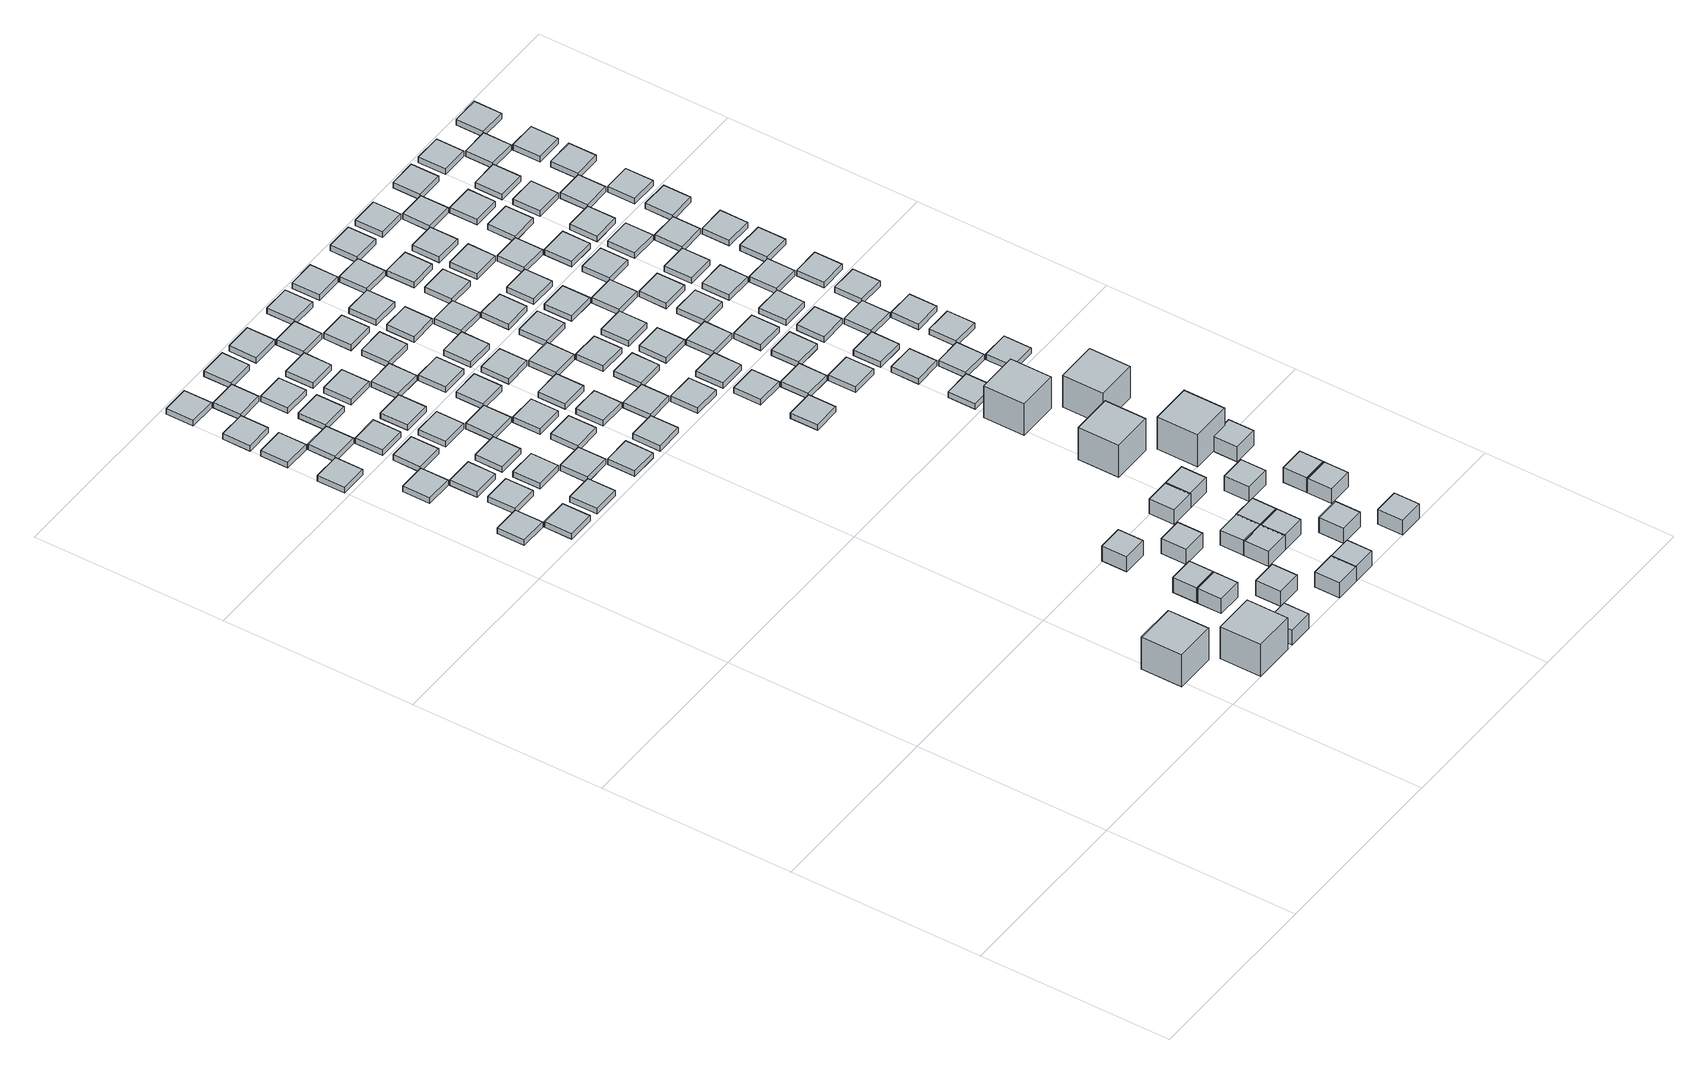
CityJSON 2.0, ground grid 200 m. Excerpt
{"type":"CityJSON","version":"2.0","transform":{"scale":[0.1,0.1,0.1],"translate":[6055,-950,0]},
"CityObjects":{
"object1":{"type":"GenericCityObject","geometry":[{"type":"Solid","lod":"1","boundaries":[[[[0,1,2,3]],[[4,5,1,0]],[[5,6,2,1]],[[6,7,3,2]],[[7,4,0,3]],[[7,6,5,4]]]]}]},
"object2":{"type":"GenericCityObject","geometry":[{"type":"Solid","lod":"1","boundaries":[[[[8,9,10,11]],[[12,13,9,8]],[[13,14,10,9]],[[14,15,11,10]],[[15,12,8,11]],[[15,14,13,12]]]]}]},
"object3":{"type":"GenericCityObject","geometry":[{"type":"Solid","lod":"1","boundaries":[[[[16,17,18,19]],[[20,21,17,16]],[[21,22,18,17]],[[22,23,19,18]],[[23,20,16,19]],[[23,22,21,20]]]]}]},
"object4":{"type":"GenericCityObject","geometry":[{"type":"Solid","lod":"1","boundaries":[[[[24,25,26,27]],[[28,29,25,24]],[[29,30,26,25]],[[30,31,27,26]],[[31,28,24,27]],[[31,30,29,28]]]]}]},
"object5":{"type":"GenericCityObject","geometry":[{"type":"Solid","lod":"1","boundaries":[[[[32,33,34,35]],[[36,37,33,32]],[[37,38,34,33]],[[38,39,35,34]],[[39,36,32,35]],[[39,38,37,36]]]]}]},
"object6":{"type":"GenericCityObject","geometry":[{"type":"Solid","lod":"1","boundaries":[[[[40,41,42,43]],[[44,45,41,40]],[[45,46,42,41]],[[46,47,43,42]],[[47,44,40,43]],[[47,46,45,44]]]]}]},
"object7":{"type":"GenericCityObject","geometry":[{"type":"Solid","lod":"1","boundaries":[[[[48,49,50,51]],[[52,53,49,48]],[[53,54,50,49]],[[54,55,51,50]],[[55,52,48,51]],[[55,54,53,52]]]]}]},
"object8":{"type":"GenericCityObject","geometry":[{"type":"Solid","lod":"1","boundaries":[[[[56,57,58,59]],[[60,61,57,56]],[[61,62,58,57]],[[62,63,59,58]],[[63,60,56,59]],[[63,62,61,60]]]]}]},
"object9":{"type":"GenericCityObject","geometry":[{"type":"Solid","lod":"1","boundaries":[[[[64,65,66,67]],[[68,69,65,64]],[[69,70,66,65]],[[70,71,67,66]],[[71,68,64,67]],[[71,70,69,68]]]]}]},
"object10":{"type":"GenericCityObject","geometry":[{"type":"Solid","lod":"1","boundaries":[[[[72,73,74,75]],[[76,77,73,72]],[[77,78,74,73]],[[78,79,75,74]],[[79,76,72,75]],[[79,78,77,76]]]]}]},
"object11":{"type":"GenericCityObject","geometry":[{"type":"Solid","lod":"1","boundaries":[[[[80,81,82,83]],[[84,85,81,80]],[[85,86,82,81]],[[86,87,83,82]],[[87,84,80,83]],[[87,86,85,84]]]]}]},
"object12":{"type":"GenericCityObject","geometry":[{"type":"Solid","lod":"1","boundaries":[[[[88,89,90,91]],[[92,93,89,88]],[[93,94,90,89]],[[94,95,91,90]],[[95,92,88,91]],[[95,94,93,92]]]]}]},
"object13":{"type":"GenericCityObject","geometry":[{"type":"Solid","lod":"1","boundaries":[[[[96,97,98,99]],[[100,101,97,96]],[[101,102,98,97]],[[102,103,99,98]],[[103,100,96,99]],[[103,102,101,100]]]]}]},
"object14":{"type":"GenericCityObject","geometry":[{"type":"Solid","lod":"1","boundaries":[[[[104,105,106,107]],[[108,109,105,104]],[[109,110,106,105]],[[110,111,107,106]],[[111,108,104,107]],[[111,110,109,108]]]]}]},
"object15":{"type":"GenericCityObject","geometry":[{"type":"Solid","lod":"1","boundaries":[[[[112,113,114,115]],[[116,117,113,112]],[[117,118,114,113]],[[118,119,115,114]],[[119,116,112,115]],[[119,118,117,116]]]]}]},
"object16":{"type":"GenericCityObject","geometry":[{"type":"Solid","lod":"1","boundaries":[[[[120,121,122,123]],[[124,125,121,120]],[[125,126,122,121]],[[126,127,123,122]],[[127,124,120,123]],[[127,126,125,124]]]]}]},
"object17":{"type":"GenericCityObject","geometry":[{"type":"Solid","lod":"1","boundaries":[[[[128,129,130,131]],[[132,133,129,128]],[[133,134,130,129]],[[134,135,131,130]],[[135,132,128,131]],[[135,134,133,132]]]]}]},
"object18":{"type":"GenericCityObject","geometry":[{"type":"Solid","lod":"1","boundaries":[[[[136,137,138,139]],[[140,141,137,136]],[[141,142,138,137]],[[142,143,139,138]],[[143,140,136,139]],[[143,142,141,140]]]]}]},
"object19":{"type":"GenericCityObject","geometry":[{"type":"Solid","lod":"1","boundaries":[[[[144,145,146,147]],[[148,149,145,144]],[[149,150,146,145]],[[150,151,147,146]],[[151,148,144,147]],[[151,150,149,148]]]]}]},
"object20":{"type":"GenericCityObject","geometry":[{"type":"Solid","lod":"1","boundaries":[[[[152,153,154,155]],[[156,157,153,152]],[[157,158,154,153]],[[158,159,155,154]],[[159,156,152,155]],[[159,158,157,156]]]]}]},
"object21":{"type":"GenericCityObject","geometry":[{"type":"Solid","lod":"1","boundaries":[[[[160,161,162,163]],[[164,165,161,160]],[[165,166,162,161]],[[166,167,163,162]],[[167,164,160,163]],[[167,166,165,164]]]]}]},
"object22":{"type":"GenericCityObject","geometry":[{"type":"Solid","lod":"1","boundaries":[[[[168,169,170,171]],[[172,173,169,168]],[[173,174,170,169]],[[174,175,171,170]],[[175,172,168,171]],[[175,174,173,172]]]]}]},
"object23":{"type":"GenericCityObject","geometry":[{"type":"Solid","lod":"1","boundaries":[[[[176,177,178,179]],[[180,181,177,176]],[[181,182,178,177]],[[182,183,179,178]],[[183,180,176,179]],[[183,182,181,180]]]]}]},
"object24":{"type":"GenericCityObject","geometry":[{"type":"Solid","lod":"1","boundaries":[[[[184,185,186,187]],[[188,189,185,184]],[[189,190,186,185]],[[190,191,187,186]],[[191,188,184,187]],[[191,190,189,188]]]]}]},
"object25":{"type":"GenericCityObject","geometry":[{"type":"Solid","lod":"1","boundaries":[[[[192,193,194,195]],[[196,197,193,192]],[[197,198,194,193]],[[198,199,195,194]],[[199,196,192,195]],[[199,198,197,196]]]]}]},
"object26":{"type":"GenericCityObject","geometry":[{"type":"Solid","lod":"1","boundaries":[[[[200,201,202,203]],[[204,205,201,200]],[[205,206,202,201]],[[206,207,203,202]],[[207,204,200,203]],[[207,206,205,204]]]]}]},
"object27":{"type":"GenericCityObject","geometry":[{"type":"Solid","lod":"1","boundaries":[[[[208,209,210,211]],[[212,213,209,208]],[[213,214,210,209]],[[214,215,211,210]],[[215,212,208,211]],[[215,214,213,212]]]]}]},
"object28":{"type":"GenericCityObject","geometry":[{"type":"Solid","lod":"1","boundaries":[[[[216,217,218,219]],[[220,221,217,216]],[[221,222,218,217]],[[222,223,219,218]],[[223,220,216,219]],[[223,222,221,220]]]]}]},
"object29":{"type":"GenericCityObject","geometry":[{"type":"Solid","lod":"1","boundaries":[[[[224,225,226,227]],[[228,229,225,224]],[[229,230,226,225]],[[230,231,227,226]],[[231,228,224,227]],[[231,230,229,228]]]]}]},
"object30":{"type":"GenericCityObject","geometry":[{"type":"Solid","lod":"1","boundaries":[[[[232,233,234,235]],[[236,237,233,232]],[[237,238,234,233]],[[238,239,235,234]],[[239,236,232,235]],[[239,238,237,236]]]]}]},
"object31":{"type":"GenericCityObject","geometry":[{"type":"Solid","lod":"1","boundaries":[[[[240,241,242,243]],[[244,245,241,240]],[[245,246,242,241]],[[246,247,243,242]],[[247,244,240,243]],[[247,246,245,244]]]]}]},
"object32":{"type":"GenericCityObject","geometry":[{"type":"Solid","lod":"1","boundaries":[[[[248,249,250,251]],[[252,253,249,248]],[[253,254,250,249]],[[254,255,251,250]],[[255,252,248,251]],[[255,254,253,252]]]]}]},
"object33":{"type":"GenericCityObject","geometry":[{"type":"Solid","lod":"1","boundaries":[[[[256,257,258,259]],[[260,261,257,256]],[[261,262,258,257]],[[262,263,259,258]],[[263,260,256,259]],[[263,262,261,260]]]]}]},
"object34":{"type":"GenericCityObject","geometry":[{"type":"Solid","lod":"1","boundaries":[[[[264,265,266,267]],[[268,269,265,264]],[[269,270,266,265]],[[270,271,267,266]],[[271,268,264,267]],[[271,270,269,268]]]]}]},
"object35":{"type":"GenericCityObject","geometry":[{"type":"Solid","lod":"1","boundaries":[[[[272,273,274,275]],[[276,277,273,272]],[[277,278,274,273]],[[278,279,275,274]],[[279,276,272,275]],[[279,278,277,276]]]]}]},
"object36":{"type":"GenericCityObject","geometry":[{"type":"Solid","lod":"1","boundaries":[[[[280,281,282,283]],[[284,285,281,280]],[[285,286,282,281]],[[286,287,283,282]],[[287,284,280,283]],[[287,286,285,284]]]]}]},
"object37":{"type":"GenericCityObject","geometry":[{"type":"Solid","lod":"1","boundaries":[[[[288,289,290,291]],[[292,293,289,288]],[[293,294,290,289]],[[294,295,291,290]],[[295,292,288,291]],[[295,294,293,292]]]]}]},
"object38":{"type":"GenericCityObject","geometry":[{"type":"Solid","lod":"1","boundaries":[[[[296,297,298,299]],[[300,301,297,296]],[[301,302,298,297]],[[302,303,299,298]],[[303,300,296,299]],[[303,302,301,300]]]]}]},
"object39":{"type":"GenericCityObject","geometry":[{"type":"Solid","lod":"1","boundaries":[[[[304,305,306,307]],[[308,309,305,304]],[[309,310,306,305]],[[310,311,307,306]],[[311,308,304,307]],[[311,310,309,308]]]]}]},
"object40":{"type":"GenericCityObject","geometry":[{"type":"Solid","lod":"1","boundaries":[[[[312,313,314,315]],[[316,317,313,312]],[[317,318,314,313]],[[318,319,315,314]],[[319,316,312,315]],[[319,318,317,316]]]]}]},
"object41":{"type":"GenericCityObject","geometry":[{"type":"Solid","lod":"1","boundaries":[[[[320,321,322,323]],[[324,325,321,320]],[[325,326,322,321]],[[326,327,323,322]],[[327,324,320,323]],[[327,326,325,324]]]]}]},
"object42":{"type":"GenericCityObject","geometry":[{"type":"Solid","lod":"1","boundaries":[[[[328,329,330,331]],[[332,333,329,328]],[[333,334,330,329]],[[334,335,331,330]],[[335,332,328,331]],[[335,334,333,332]]]]}]},
"object43":{"type":"GenericCityObject","geometry":[{"type":"Solid","lod":"1","boundaries":[[[[336,337,338,339]],[[340,341,337,336]],[[341,342,338,337]],[[342,343,339,338]],[[343,340,336,339]],[[343,342,341,340]]]]}]},
"object44":{"type":"GenericCityObject","geometry":[{"type":"Solid","lod":"1","boundaries":[[[[344,345,346,347]],[[348,349,345,344]],[[349,350,346,345]],[[350,351,347,346]],[[351,348,344,347]],[[351,350,349,348]]]]}]},
"object45":{"type":"GenericCityObject","geometry":[{"type":"Solid","lod":"1","boundaries":[[[[352,353,354,355]],[[356,357,353,352]],[[357,358,354,353]],[[358,359,355,354]],[[359,356,352,355]],[[359,358,357,356]]]]}]},
"object46":{"type":"GenericCityObject","geometry":[{"type":"Solid","lod":"1","boundaries":[[[[360,361,362,363]],[[364,365,361,360]],[[365,366,362,361]],[[366,367,363,362]],[[367,364,360,363]],[[367,366,365,364]]]]}]},
"object47":{"type":"GenericCityObject","geometry":[{"type":"Solid","lod":"1","boundaries":[[[[368,369,370,371]],[[372,373,369,368]],[[373,374,370,369]],[[374,375,371,370]],[[375,372,368,371]],[[375,374,373,372]]]]}]},
"object48":{"type":"GenericCityObject","geometry":[{"type":"Solid","lod":"1","boundaries":[[[[376,377,378,379]],[[380,381,377,376]],[[381,382,378,377]],[[382,383,379,378]],[[383,380,376,379]],[[383,382,381,380]]]]}]},
"object49":{"type":"GenericCityObject","geometry":[{"type":"Solid","lod":"1","boundaries":[[[[384,385,386,387]],[[388,389,385,384]],[[389,390,386,385]],[[390,391,387,386]],[[391,388,384,387]],[[391,390,389,388]]]]}]},
"object50":{"type":"GenericCityObject","geometry":[{"type":"Solid","lod":"1","boundaries":[[[[392,393,394,395]],[[396,397,393,392]],[[397,398,394,393]],[[398,399,395,394]],[[399,396,392,395]],[[399,398,397,396]]]]}]},
"object51":{"type":"GenericCityObject","geometry":[{"type":"Solid","lod":"1","boundaries":[[[[400,401,402,403]],[[404,405,401,400]],[[405,406,402,401]],[[406,407,403,402]],[[407,404,400,403]],[[407,406,405,404]]]]}]},
"object52":{"type":"GenericCityObject","geometry":[{"type":"Solid","lod":"1","boundaries":[[[[408,409,410,411]],[[412,413,409,408]],[[413,414,410,409]],[[414,415,411,410]],[[415,412,408,411]],[[415,414,413,412]]]]}]},
"object53":{"type":"GenericCityObject","geometry":[{"type":"Solid","lod":"1","boundaries":[[[[416,417,418,419]],[[420,421,417,416]],[[421,422,418,417]],[[422,423,419,418]],[[423,420,416,419]],[[423,422,421,420]]]]}]},
"object54":{"type":"GenericCityObject","geometry":[{"type":"Solid","lod":"1","boundaries":[[[[424,425,426,427]],[[428,429,425,424]],[[429,430,426,425]],[[430,431,427,426]],[[431,428,424,427]],[[431,430,429,428]]]]}]},
"object55":{"type":"GenericCityObject","geometry":[{"type":"Solid","lod":"1","boundaries":[[[[432,433,434,435]],[[436,437,433,432]],[[437,438,434,433]],[[438,439,435,434]],[[439,436,432,435]],[[439,438,437,436]]]]}]},
"object56":{"type":"GenericCityObject","geometry":[{"type":"Solid","lod":"1","boundaries":[[[[440,441,442,443]],[[444,445,441,440]],[[445,446,442,441]],[[446,447,443,442]],[[447,444,440,443]],[[447,446,445,444]]]]}]},
"object57":{"type":"GenericCityObject","geometry":[{"type":"Solid","lod":"1","boundaries":[[[[448,449,450,451]],[[452,453,449,448]],[[453,454,450,449]],[[454,455,451,450]],[[455,452,448,451]],[[455,454,453,452]]]]}]},
"object58":{"type":"GenericCityObject","geometry":[{"type":"Solid","lod":"1","boundaries":[[[[456,457,458,459]],[[460,461,457,456]],[[461,462,458,457]],[[462,463,459,458]],[[463,460,456,459]],[[463,462,461,460]]]]}]},
"object59":{"type":"GenericCityObject","geometry":[{"type":"Solid","lod":"1","boundaries":[[[[464,465,466,467]],[[468,469,465,464]],[[469,470,466,465]],[[470,471,467,466]],[[471,468,464,467]],[[471,470,469,468]]]]}]},
"object60":{"type":"GenericCityObject","geometry":[{"type":"Solid","lod":"1","boundaries":[[[[472,473,474,475]],[[476,477,473,472]],[[477,478,474,473]],[[478,479,475,474]],[[479,476,472,475]],[[479,478,477,476]]]]}]},
"object61":{"type":"GenericCityObject","geometry":[{"type":"Solid","lod":"1","boundaries":[[[[480,481,482,483]],[[484,485,481,480]],[[485,486,482,481]],[[486,487,483,482]],[[487,484,480,483]],[[487,486,485,484]]]]}]},
"object62":{"type":"GenericCityObject","geometry":[{"type":"Solid","lod":"1","boundaries":[[[[488,489,490,491]],[[492,493,489,488]],[[493,494,490,489]],[[494,495,491,490]],[[495,492,488,491]],[[495,494,493,492]]]]}]},
"object63":{"type":"GenericCityObject","geometry":[{"type":"Solid","lod":"1","boundaries":[[[[496,497,498,499]],[[500,501,497,496]],[[501,502,498,497]],[[502,503,499,498]],[[503,500,496,499]],[[503,502,501,500]]]]}]},
"object64":{"type":"GenericCityObject","geometry":[{"type":"Solid","lod":"1","boundaries":[[[[504,505,506,507]],[[508,509,505,504]],[[509,510,506,505]],[[510,511,507,506]],[[511,508,504,507]],[[511,510,509,508]]]]}]},
"object65":{"type":"GenericCityObject","geometry":[{"type":"Solid","lod":"1","boundaries":[[[[512,513,514,515]],[[516,517,513,512]],[[517,518,514,513]],[[518,519,515,514]],[[519,516,512,515]],[[519,518,517,516]]]]}]},
"object66":{"type":"GenericCityObject","geometry":[{"type":"Solid","lod":"1","boundaries":[[[[520,521,522,523]],[[524,525,521,520]],[[525,526,522,521]],[[526,527,523,522]],[[527,524,520,523]],[[527,526,525,524]]]]}]},
"object67":{"type":"GenericCityObject","geometry":[{"type":"Solid","lod":"1","boundaries":[[[[528,529,530,531]],[[532,533,529,528]],[[533,534,530,529]],[[534,535,531,530]],[[535,532,528,531]],[[535,534,533,532]]]]}]},
"object68":{"type":"GenericCityObject","geometry":[{"type":"Solid","lod":"1","boundaries":[[[[536,537,538,539]],[[540,541,537,536]],[[541,542,538,537]],[[542,543,539,538]],[[543,540,536,539]],[[543,542,541,540]]]]}]},
"object69":{"type":"GenericCityObject","geometry":[{"type":"Solid","lod":"1","boundaries":[[[[544,545,546,547]],[[548,549,545,544]],[[549,550,546,545]],[[550,551,547,546]],[[551,548,544,547]],[[551,550,549,548]]]]}]},
"object70":{"type":"GenericCityObject","geometry":[{"type":"Solid","lod":"1","boundaries":[[[[552,553,554,555]],[[556,557,553,552]],[[557,558,554,553]],[[558,559,555,554]],[[559,556,552,555]],[[559,558,557,556]]]]}]},
"object71":{"type":"GenericCityObject","geometry":[{"type":"Solid","lod":"1","boundaries":[[[[560,561,562,563]],[[564,565,561,560]],[[565,566,562,561]],[[566,567,563,562]],[[567,564,560,563]],[[567,566,565,564]]]]}]},
"object72":{"type":"GenericCityObject","geometry":[{"type":"Solid","lod":"1","boundaries":[[[[568,569,570,571]],[[572,573,569,568]],[[573,574,570,569]],[[574,575,571,570]],[[575,572,568,571]],[[575,574,573,572]]]]}]},
"object73":{"type":"GenericCityObject","geometry":[{"type":"Solid","lod":"1","boundaries":[[[[576,577,578,579]],[[580,581,577,576]],[[581,582,578,577]],[[582,583,579,578]],[[583,580,576,579]],[[583,582,581,580]]]]}]},
"object74":{"type":"GenericCityObject","geometry":[{"type":"Solid","lod":"1","boundaries":[[[[584,585,586,587]],[[588,589,585,584]],[[589,590,586,585]],[[590,591,587,586]],[[591,588,584,587]],[[591,590,589,588]]]]}]},
"object75":{"type":"GenericCityObject","geometry":[{"type":"Solid","lod":"1","boundaries":[[[[592,593,594,595]],[[596,597,593,592]],[[597,598,594,593]],[[598,599,595,594]],[[599,596,592,595]],[[599,598,597,596]]]]}]},
"object76":{"type":"GenericCityObject","geometry":[{"type":"Solid","lod":"1","boundaries":[[[[600,601,602,603]],[[604,605,601,600]],[[605,606,602,601]],[[606,607,603,602]],[[607,604,600,603]],[[607,606,605,604]]]]}]},
"object77":{"type":"GenericCityObject","geometry":[{"type":"Solid","lod":"1","boundaries":[[[[608,609,610,611]],[[612,613,609,608]],[[613,614,610,609]],[[614,615,611,610]],[[615,612,608,611]],[[615,614,613,612]]]]}]},
"object78":{"type":"GenericCityObject","geometry":[{"type":"Solid","lod":"1","boundaries":[[[[616,617,618,619]],[[620,621,617,616]],[[621,622,618,617]],[[622,623,619,618]],[[623,620,616,619]],[[623,622,621,620]]]]}]},
"object79":{"type":"GenericCityObject","geometry":[{"type":"Solid","lod":"1","boundaries":[[[[624,625,626,627]],[[628,629,625,624]],[[629,630,626,625]],[[630,631,627,626]],[[631,628,624,627]],[[631,630,629,628]]]]}]},
"object80":{"type":"GenericCityObject","geometry":[{"type":"Solid","lod":"1","boundaries":[[[[632,633,634,635]],[[636,637,633,632]],[[637,638,634,633]],[[638,639,635,634]],[[639,636,632,635]],[[639,638,637,636]]]]}]},
"object81":{"type":"GenericCityObject","geometry":[{"type":"Solid","lod":"1","boundaries":[[[[640,641,642,643]],[[644,645,641,640]],[[645,646,642,641]],[[646,647,643,642]],[[647,644,640,643]],[[647,646,645,644]]]]}]},
"object82":{"type":"GenericCityObject","geometry":[{"type":"Solid","lod":"1","boundaries":[[[[648,649,650,651]],[[652,653,649,648]],[[653,654,650,649]],[[654,655,651,650]],[[655,652,648,651]],[[655,654,653,652]]]]}]},
"object83":{"type":"GenericCityObject","geometry":[{"type":"Solid","lod":"1","boundaries":[[[[656,657,658,659]],[[660,661,657,656]],[[661,662,658,657]],[[662,663,659,658]],[[663,660,656,659]],[[663,662,661,660]]]]}]},
"object84":{"type":"GenericCityObject","geometry":[{"type":"Solid","lod":"1","boundaries":[[[[664,665,666,667]],[[668,669,665,664]],[[669,670,666,665]],[[670,671,667,666]],[[671,668,664,667]],[[671,670,669,668]]]]}]},
"object85":{"type":"GenericCityObject","geometry":[{"type":"Solid","lod":"1","boundaries":[[[[672,673,674,675]],[[676,677,673,672]],[[677,678,674,673]],[[678,679,675,674]],[[679,676,672,675]],[[679,678,677,676]]]]}]},
"object86":{"type":"GenericCityObject","geometry":[{"type":"Solid","lod":"1","boundaries":[[[[680,681,682,683]],[[684,685,681,680]],[[685,686,682,681]],[[686,687,683,682]],[[687,684,680,683]],[[687,686,685,684]]]]}]},
"object87":{"type":"GenericCityObject","geometry":[{"type":"Solid","lod":"1","boundaries":[[[[688,689,690,691]],[[692,693,689,688]],[[693,694,690,689]],[[694,695,691,690]],[[695,692,688,691]],[[695,694,693,692]]]]}]},
"object88":{"type":"GenericCityObject","geometry":[{"type":"Solid","lod":"1","boundaries":[[[[696,697,698,699]],[[700,701,697,696]],[[701,702,698,697]],[[702,703,699,698]],[[703,700,696,699]],[[703,702,701,700]]]]}]},
"object89":{"type":"GenericCityObject","geometry":[{"type":"Solid","lod":"1","boundaries":[[[[704,705,706,707]],[[708,709,705,704]],[[709,710,706,705]],[[710,711,707,706]],[[711,708,704,707]],[[711,710,709,708]]]]}]},
"object90":{"type":"GenericCityObject","geometry":[{"type":"Solid","lod":"1","boundaries":[[[[712,713,714,715]],[[716,717,713,712]],[[717,718,714,713]],[[718,719,715,714]],[[719,716,712,715]],[[719,718,717,716]]]]}]},
"object91":{"type":"GenericCityObject","geometry":[{"type":"Solid","lod":"1","boundaries":[[[[720,721,722,723]],[[724,725,721,720]],[[725,726,722,721]],[[726,727,723,722]],[[727,724,720,723]],[[727,726,725,724]]]]}]},
"object92":{"type":"GenericCityObject","geometry":[{"type":"Solid","lod":"1","boundaries":[[[[728,729,730,731]],[[732,733,729,728]],[[733,734,730,729]],[[734,735,731,730]],[[735,732,728,731]],[[735,734,733,732]]]]}]},
"object93":{"type":"GenericCityObject","geometry":[{"type":"Solid","lod":"1","boundaries":[[[[736,737,738,739]],[[740,741,737,736]],[[741,742,738,737]],[[742,743,739,738]],[[743,740,736,739]],[[743,742,741,740]]]]}]},
"object94":{"type":"GenericCityObject","geometry":[{"type":"Solid","lod":"1","boundaries":[[[[744,745,746,747]],[[748,749,745,744]],[[749,750,746,745]],[[750,751,747,746]],[[751,748,744,747]],[[751,750,749,748]]]]}]},
"object95":{"type":"GenericCityObject","geometry":[{"type":"Solid","lod":"1","boundaries":[[[[752,753,754,755]],[[756,757,753,752]],[[757,758,754,753]],[[758,759,755,754]],[[759,756,752,755]],[[759,758,757,756]]]]}]},
"object96":{"type":"GenericCityObject","geometry":[{"type":"Solid","lod":"1","boundaries":[[[[760,761,762,763]],[[764,765,761,760]],[[765,766,762,761]],[[766,767,763,762]],[[767,764,760,763]],[[767,766,765,764]]]]}]},
"object97":{"type":"GenericCityObject","geometry":[{"type":"Solid","lod":"1","boundaries":[[[[768,769,770,771]],[[772,773,769,768]],[[773,774,770,769]],[[774,775,771,770]],[[775,772,768,771]],[[775,774,773,772]]]]}]},
"object98":{"type":"GenericCityObject","geometry":[{"type":"Solid","lod":"1","boundaries":[[[[776,777,778,779]],[[780,781,777,776]],[[781,782,778,777]],[[782,783,779,778]],[[783,780,776,779]],[[783,782,781,780]]]]}]},
"object99":{"type":"GenericCityObject","geometry":[{"type":"Solid","lod":"1","boundaries":[[[[784,785,786,787]],[[788,789,785,784]],[[789,790,786,785]],[[790,791,787,786]],[[791,788,784,787]],[[791,790,789,788]]]]}]},
"object100":{"type":"GenericCityObject","geometry":[{"type":"Solid","lod":"1","boundaries":[[[[792,793,794,795]],[[796,797,793,792]],[[797,798,794,793]],[[798,799,795,794]],[[799,796,792,795]],[[799,798,797,796]]]]}]},
"object101":{"type":"GenericCityObject","geometry":[{"type":"Solid","lod":"1","boundaries":[[[[800,801,802,803]],[[804,805,801,800]],[[805,806,802,801]],[[806,807,803,802]],[[807,804,800,803]],[[807,806,805,804]]]]}]},
"object102":{"type":"GenericCityObject","geometry":[{"type":"Solid","lod":"1","boundaries":[[[[808,809,810,811]],[[812,813,809,808]],[[813,814,810,809]],[[814,815,811,810]],[[815,812,808,811]],[[815,814,813,812]]]]}]},
"object103":{"type":"GenericCityObject","geometry":[{"type":"Solid","lod":"1","boundaries":[[[[816,817,818,819]],[[820,821,817,816]],[[821,822,818,817]],[[822,823,819,818]],[[823,820,816,819]],[[823,822,821,820]]]]}]},
"object104":{"type":"GenericCityObject","geometry":[{"type":"Solid","lod":"1","boundaries":[[[[824,825,826,827]],[[828,829,825,824]],[[829,830,826,825]],[[830,831,827,826]],[[831,828,824,827]],[[831,830,829,828]]]]}]},
"object105":{"type":"GenericCityObject","geometry":[{"type":"Solid","lod":"1","boundaries":[[[[832,833,834,835]],[[836,837,833,832]],[[837,838,834,833]],[[838,839,835,834]],[[839,836,832,835]],[[839,838,837,836]]]]}]},
"object106":{"type":"GenericCityObject","geometry":[{"type":"Solid","lod":"1","boundaries":[[[[840,841,842,843]],[[844,845,841,840]],[[845,846,842,841]],[[846,847,843,842]],[[847,844,840,843]],[[847,846,845,844]]]]}]},
"object107":{"type":"GenericCityObject","geometry":[{"type":"Solid","lod":"1","boundaries":[[[[848,849,850,851]],[[852,853,849,848]],[[853,854,850,849]],[[854,855,851,850]],[[855,852,848,851]],[[855,854,853,852]]]]}]},
"object108":{"type":"GenericCityObject","geometry":[{"type":"Solid","lod":"1","boundaries":[[[[856,857,858,859]],[[860,861,857,856]],[[861,862,858,857]],[[862,863,859,858]],[[863,860,856,859]],[[863,862,861,860]]]]}]},
"object109":{"type":"GenericCityObject","geometry":[{"type":"Solid","lod":"1","boundaries":[[[[864,865,866,867]],[[868,869,865,864]],[[869,870,866,865]],[[870,871,867,866]],[[871,868,864,867]],[[871,870,869,868]]]]}]},
"object110":{"type":"GenericCityObject","geometry":[{"type":"Solid","lod":"1","boundaries":[[[[872,873,874,875]],[[876,877,873,872]],[[877,878,874,873]],[[878,879,875,874]],[[879,876,872,875]],[[879,878,877,876]]]]}]},
"object111":{"type":"GenericCityObject","geometry":[{"type":"Solid","lod":"1","boundaries":[[[[880,881,882,883]],[[884,885,881,880]],[[885,886,882,881]],[[886,887,883,882]],[[887,884,880,883]],[[887,886,885,884]]]]}]},
"object112":{"type":"GenericCityObject","geometry":[{"type":"Solid","lod":"1","boundaries":[[[[888,889,890,891]],[[892,893,889,888]],[[893,894,890,889]],[[894,895,891,890]],[[895,892,888,891]],[[895,894,893,892]]]]}]},
"object113":{"type":"GenericCityObject","geometry":[{"type":"Solid","lod":"1","boundaries":[[[[896,897,898,899]],[[900,901,897,896]],[[901,902,898,897]],[[902,903,899,898]],[[903,900,896,899]],[[903,902,901,900]]]]}]},
"object114":{"type":"GenericCityObject","geometry":[{"type":"Solid","lod":"1","boundaries":[[[[904,905,906,907]],[[908,909,905,904]],[[909,910,906,905]],[[910,911,907,906]],[[911,908,904,907]],[[911,910,909,908]]]]}]},
"object115":{"type":"GenericCityObject","geometry":[{"type":"Solid","lod":"1","boundaries":[[[[912,913,914,915]],[[916,917,913,912]],[[917,918,914,913]],[[918,919,915,914]],[[919,916,912,915]],[[919,918,917,916]]]]}]},
"object116":{"type":"GenericCityObject","geometry":[{"type":"Solid","lod":"1","boundaries":[[[[920,921,922,923]],[[924,925,921,920]],[[925,926,922,921]],[[926,927,923,922]],[[927,924,920,923]],[[927,926,925,924]]]]}]},
"object117":{"type":"GenericCityObject","geometry":[{"type":"Solid","lod":"1","boundaries":[[[[928,929,930,931]],[[932,933,929,928]],[[933,934,930,929]],[[934,935,931,930]],[[935,932,928,931]],[[935,934,933,932]]]]}]},
"object118":{"type":"GenericCityObject","geometry":[{"type":"Solid","lod":"1","boundaries":[[[[936,937,938,939]],[[940,941,937,936]],[[941,942,938,937]],[[942,943,939,938]],[[943,940,936,939]],[[943,942,941,940]]]]}]},
"object119":{"type":"GenericCityObject","geometry":[{"type":"Solid","lod":"1","boundaries":[[[[944,945,946,947]],[[948,949,945,944]],[[949,950,946,945]],[[950,951,947,946]],[[951,948,944,947]],[[951,950,949,948]]]]}]},
"object120":{"type":"GenericCityObject","geometry":[{"type":"Solid","lod":"1","boundaries":[[[[952,953,954,955]],[[956,957,953,952]],[[957,958,954,953]],[[958,959,955,954]],[[959,956,952,955]],[[959,958,957,956]]]]}]},
"object121":{"type":"GenericCityObject","geometry":[{"type":"Solid","lod":"1","boundaries":[[[[960,961,962,963]],[[964,965,961,960]],[[965,966,962,961]],[[966,967,963,962]],[[967,964,960,963]],[[967,966,965,964]]]]}]},
"object122":{"type":"GenericCityObject","geometry":[{"type":"Solid","lod":"1","boundaries":[[[[968,969,970,971]],[[972,973,969,968]],[[973,974,970,969]],[[974,975,971,970]],[[975,972,968,971]],[[975,974,973,972]]]]}]},
"object123":{"type":"GenericCityObject","geometry":[{"type":"Solid","lod":"1","boundaries":[[[[976,977,978,979]],[[980,981,977,976]],[[981,982,978,977]],[[982,983,979,978]],[[983,980,976,979]],[[983,982,981,980]]]]}]},
"object124":{"type":"GenericCityObject","geometry":[{"type":"Solid","lod":"1","boundaries":[[[[984,985,986,987]],[[988,989,985,984]],[[989,990,986,985]],[[990,991,987,986]],[[991,988,984,987]],[[991,990,989,988]]]]}]},
"object125":{"type":"GenericCityObject","geometry":[{"type":"Solid","lod":"1","boundaries":[[[[992,993,994,995]],[[996,997,993,992]],[[997,998,994,993]],[[998,999,995,994]],[[999,996,992,995]],[[999,998,997,996]]]]}]},
"object126":{"type":"GenericCityObject","geometry":[{"type":"Solid","lod":"1","boundaries":[[[[1000,1001,1002,1003]],[[1004,1005,1001,1000]],[[1005,1006,1002,1001]],[[1006,1007,1003,1002]],[[1007,1004,1000,1003]],[[1007,1006,1005,1004]]]]}]},
"object127":{"type":"GenericCityObject","geometry":[{"type":"Solid","lod":"1","boundaries":[[[[1008,1009,1010,1011]],[[1012,1013,1009,1008]],[[1013,1014,1010,1009]],[[1014,1015,1011,1010]],[[1015,1012,1008,1011]],[[1015,1014,1013,1012]]]]}]},
"object128":{"type":"GenericCityObject","geometry":[{"type":"Solid","lod":"1","boundaries":[[[[1016,1017,1018,1019]],[[1020,1021,1017,1016]],[[1021,1022,1018,1017]],[[1022,1023,1019,1018]],[[1023,1020,1016,1019]],[[1023,1022,1021,1020]]]]}]},
"object129":{"type":"GenericCityObject","geometry":[{"type":"Solid","lod":"1","boundaries":[[[[1024,1025,1026,1027]],[[1028,1029,1025,1024]],[[1029,1030,1026,1025]],[[1030,1031,1027,1026]],[[1031,1028,1024,1027]],[[1031,1030,1029,1028]]]]}]},
"object130":{"type":"GenericCityObject","geometry":[{"type":"Solid","lod":"1","boundaries":[[[[1032,1033,1034,1035]],[[1036,1037,1033,1032]],[[1037,1038,1034,1033]],[[1038,1039,1035,1034]],[[1039,1036,1032,1035]],[[1039,1038,1037,1036]]]]}]},
"object131":{"type":"GenericCityObject","geometry":[{"type":"Solid","lod":"1","boundaries":[[[[1040,1041,1042,1043]],[[1044,1045,1041,1040]],[[1045,1046,1042,1041]],[[1046,1047,1043,1042]],[[1047,1044,1040,1043]],[[1047,1046,1045,1044]]]]}]},
"object132":{"type":"GenericCityObject","geometry":[{"type":"Solid","lod":"1","boundaries":[[[[1048,1049,1050,1051]],[[1052,1053,1049,1048]],[[1053,1054,1050,1049]],[[1054,1055,1051,1050]],[[1055,1052,1048,1051]],[[1055,1054,1053,1052]]]]}]},
"object133":{"type":"GenericCityObject","geometry":[{"type":"Solid","lod":"1","boundaries":[[[[1056,1057,1058,1059]],[[1060,1061,1057,1056]],[[1061,1062,1058,1057]],[[1062,1063,1059,1058]],[[1063,1060,1056,1059]],[[1063,1062,1061,1060]]]]}]},
"object134":{"type":"GenericCityObject","geometry":[{"type":"Solid","lod":"1","boundaries":[[[[1064,1065,1066,1067]],[[1068,1069,1065,1064]],[[1069,1070,1066,1065]],[[1070,1071,1067,1066]],[[1071,1068,1064,1067]],[[1071,1070,1069,1068]]]]}]},
"object135":{"type":"GenericCityObject","geometry":[{"type":"Solid","lod":"1","boundaries":[[[[1072,1073,1074,1075]],[[1076,1077,1073,1072]],[[1077,1078,1074,1073]],[[1078,1079,1075,1074]],[[1079,1076,1072,1075]],[[1079,1078,1077,1076]]]]}]},
"object136":{"type":"GenericCityObject","geometry":[{"type":"Solid","lod":"1","boundaries":[[[[1080,1081,1082,1083]],[[1084,1085,1081,1080]],[[1085,1086,1082,1081]],[[1086,1087,1083,1082]],[[1087,1084,1080,1083]],[[1087,1086,1085,1084]]]]}]},
"object137":{"type":"GenericCityObject","geometry":[{"type":"Solid","lod":"1","boundaries":[[[[1088,1089,1090,1091]],[[1092,1093,1089,1088]],[[1093,1094,1090,1089]],[[1094,1095,1091,1090]],[[1095,1092,1088,1091]],[[1095,1094,1093,1092]]]]}]}
},
"vertices":[
[1950,500,0],[2379,500,0],[2379,929,0],[1950,929,0],[1950,500,375],[2379,500,375],[2379,929,375],[1950,929,375],
[300,6350,0],[589,6350,0],[589,6639,0],[300,6639,0],[300,6350,65],[589,6350,65],[589,6639,65],[300,6639,65],
[0,8050,0],[289,8050,0],[289,8339,0],[0,8339,0],[0,8050,65],[289,8050,65],[289,8339,65],[0,8339,65],
[600,6050,0],[889,6050,0],[889,6339,0],[600,6339,0],[600,6050,65],[889,6050,65],[889,6339,65],[600,6339,65],
[300,7350,0],[589,7350,0],[589,7639,0],[300,7639,0],[300,7350,65],[589,7350,65],[589,7639,65],[300,7639,65],
[2450,0,0],[2879,0,0],[2879,429,0],[2450,429,0],[2450,0,375],[2879,0,375],[2879,429,375],[2450,429,375],
[0,8650,0],[289,8650,0],[289,8939,0],[0,8939,0],[0,8650,65],[289,8650,65],[289,8939,65],[0,8939,65],
[600,6650,0],[889,6650,0],[889,6939,0],[600,6939,0],[600,6650,65],[889,6650,65],[889,6939,65],[600,6939,65],
[0,9050,0],[289,9050,0],[289,9339,0],[0,9339,0],[0,9050,65],[289,9050,65],[289,9339,65],[0,9339,65],
[600,7050,0],[889,7050,0],[889,7339,0],[600,7339,0],[600,7050,65],[889,7050,65],[889,7339,65],[600,7339,65],
[300,8350,0],[589,8350,0],[589,8639,0],[300,8639,0],[300,8350,65],[589,8350,65],[589,8639,65],[300,8639,65],
[1000,6050,0],[1289,6050,0],[1289,6339,0],[1000,6339,0],[1000,6050,65],[1289,6050,65],[1289,6339,65],[1000,6339,65],
[0,9650,0],[289,9650,0],[289,9939,0],[0,9939,0],[0,9650,65],[289,9650,65],[289,9939,65],[0,9939,65],
[600,7650,0],[889,7650,0],[889,7939,0],[600,7939,0],[600,7650,65],[889,7650,65],[889,7939,65],[600,7939,65],
[2950,0,0],[3212,0,0],[3212,262,0],[2950,262,0],[2950,0,175],[3212,0,175],[3212,262,175],[2950,262,175],
[1000,6650,0],[1289,6650,0],[1289,6939,0],[1000,6939,0],[1000,6650,65],[1289,6650,65],[1289,6939,65],[1000,6939,65],
[600,8050,0],[889,8050,0],[889,8339,0],[600,8339,0],[600,8050,65],[889,8050,65],[889,8339,65],[600,8339,65],
[300,9350,0],[589,9350,0],[589,9639,0],[300,9639,0],[300,9350,65],[589,9350,65],[589,9639,65],[300,9639,65],
[1000,7050,0],[1289,7050,0],[1289,7339,0],[1000,7339,0],[1000,7050,65],[1289,7050,65],[1289,7339,65],[1000,7339,65],
[2950,750,0],[3212,750,0],[3212,1012,0],[2950,1012,0],[2950,750,175],[3212,750,175],[3212,1012,175],[2950,1012,175],
[600,8650,0],[889,8650,0],[889,8939,0],[600,8939,0],[600,8650,65],[889,8650,65],[889,8939,65],[600,8939,65],
[1300,6350,0],[1589,6350,0],[1589,6639,0],[1300,6639,0],[1300,6350,65],[1589,6350,65],[1589,6639,65],[1300,6639,65],
[2950,1000,0],[3212,1000,0],[3212,1262,0],[2950,1262,0],[2950,1000,175],[3212,1000,175],[3212,1262,175],[2950,1262,175],
[1000,7650,0],[1289,7650,0],[1289,7939,0],[1000,7939,0],[1000,7650,65],[1289,7650,65],[1289,7939,65],[1000,7939,65],
[600,9050,0],[889,9050,0],[889,9339,0],[600,9339,0],[600,9050,65],[889,9050,65],[889,9339,65],[600,9339,65],
[3320,370,0],[3582,370,0],[3582,632,0],[3320,632,0],[3320,370,175],[3582,370,175],[3582,632,175],[3320,632,175],
[1000,8050,0],[1289,8050,0],[1289,8339,0],[1000,8339,0],[1000,8050,65],[1289,8050,65],[1289,8339,65],[1000,8339,65],
[1600,6050,0],[1889,6050,0],[1889,6339,0],[1600,6339,0],[1600,6050,65],[1889,6050,65],[1889,6339,65],[1600,6339,65],
[2950,1750,0],[3212,1750,0],[3212,2012,0],[2950,2012,0],[2950,1750,175],[3212,1750,175],[3212,2012,175],[2950,2012,175],
[600,9650,0],[889,9650,0],[889,9939,0],[600,9939,0],[600,9650,65],[889,9650,65],[889,9939,65],[600,9939,65],
[1300,7350,0],[1589,7350,0],[1589,7639,0],[1300,7639,0],[1300,7350,65],[1589,7350,65],[1589,7639,65],[1300,7639,65],
[1000,8650,0],[1289,8650,0],[1289,8939,0],[1000,8939,0],[1000,8650,65],[1289,8650,65],[1289,8939,65],[1000,8939,65],
[1600,6650,0],[1889,6650,0],[1889,6939,0],[1600,6939,0],[1600,6650,65],[1889,6650,65],[1889,6939,65],[1600,6939,65],
[3700,0,0],[3962,0,0],[3962,262,0],[3700,262,0],[3700,0,175],[3962,0,175],[3962,262,175],[3700,262,175],
[3320,1370,0],[3582,1370,0],[3582,1632,0],[3320,1632,0],[3320,1370,175],[3582,1370,175],[3582,1632,175],[3320,1632,175],
[1000,9050,0],[1289,9050,0],[1289,9339,0],[1000,9339,0],[1000,9050,65],[1289,9050,65],[1289,9339,65],[1000,9339,65],
[1600,7050,0],[1889,7050,0],[1889,7339,0],[1600,7339,0],[1600,7050,65],[1889,7050,65],[1889,7339,65],[1600,7339,65],
[1300,8350,0],[1589,8350,0],[1589,8639,0],[1300,8639,0],[1300,8350,65],[1589,8350,65],[1589,8639,65],[1300,8639,65],
[2000,6050,0],[2289,6050,0],[2289,6339,0],[2000,6339,0],[2000,6050,65],[2289,6050,65],[2289,6339,65],[2000,6339,65],
[1000,9650,0],[1289,9650,0],[1289,9939,0],[1000,9939,0],[1000,9650,65],[1289,9650,65],[1289,9939,65],[1000,9939,65],
[1600,7650,0],[1889,7650,0],[1889,7939,0],[1600,7939,0],[1600,7650,65],[1889,7650,65],[1889,7939,65],[1600,7939,65],
[3700,750,0],[3962,750,0],[3962,1012,0],[3700,1012,0],[3700,750,175],[3962,750,175],[3962,1012,175],[3700,1012,175],
[3950,0,0],[4212,0,0],[4212,262,0],[3950,262,0],[3950,0,175],[4212,0,175],[4212,262,175],[3950,262,175],
[3700,1000,0],[3962,1000,0],[3962,1262,0],[3700,1262,0],[3700,1000,175],[3962,1000,175],[3962,1262,175],[3700,1262,175],
[2000,6650,0],[2289,6650,0],[2289,6939,0],[2000,6939,0],[2000,6650,65],[2289,6650,65],[2289,6939,65],[2000,6939,65],
[1600,8050,0],[1889,8050,0],[1889,8339,0],[1600,8339,0],[1600,8050,65],[1889,8050,65],[1889,8339,65],[1600,8339,65],
[1300,9350,0],[1589,9350,0],[1589,9639,0],[1300,9639,0],[1300,9350,65],[1589,9350,65],[1589,9639,65],[1300,9639,65],
[2000,7050,0],[2289,7050,0],[2289,7339,0],[2000,7339,0],[2000,7050,65],[2289,7050,65],[2289,7339,65],[2000,7339,65],
[3950,750,0],[4212,750,0],[4212,1012,0],[3950,1012,0],[3950,750,175],[4212,750,175],[4212,1012,175],[3950,1012,175],
[1600,8650,0],[1889,8650,0],[1889,8939,0],[1600,8939,0],[1600,8650,65],[1889,8650,65],[1889,8939,65],[1600,8939,65],
[2300,6350,0],[2589,6350,0],[2589,6639,0],[2300,6639,0],[2300,6350,65],[2589,6350,65],[2589,6639,65],[2300,6639,65],
[3700,1750,0],[3962,1750,0],[3962,2012,0],[3700,2012,0],[3700,1750,175],[3962,1750,175],[3962,2012,175],[3700,2012,175],
[3950,1000,0],[4212,1000,0],[4212,1262,0],[3950,1262,0],[3950,1000,175],[4212,1000,175],[4212,1262,175],[3950,1262,175],
[2000,7650,0],[2289,7650,0],[2289,7939,0],[2000,7939,0],[2000,7650,65],[2289,7650,65],[2289,7939,65],[2000,7939,65],
[1600,9050,0],[1889,9050,0],[1889,9339,0],[1600,9339,0],[1600,9050,65],[1889,9050,65],[1889,9339,65],[1600,9339,65],
[4320,370,0],[4582,370,0],[4582,632,0],[4320,632,0],[4320,370,175],[4582,370,175],[4582,632,175],[4320,632,175],
[2000,8050,0],[2289,8050,0],[2289,8339,0],[2000,8339,0],[2000,8050,65],[2289,8050,65],[2289,8339,65],[2000,8339,65],
[2600,6050,0],[2889,6050,0],[2889,6339,0],[2600,6339,0],[2600,6050,65],[2889,6050,65],[2889,6339,65],[2600,6339,65],
[3950,1750,0],[4212,1750,0],[4212,2012,0],[3950,2012,0],[3950,1750,175],[4212,1750,175],[4212,2012,175],[3950,2012,175],
[1600,9650,0],[1889,9650,0],[1889,9939,0],[1600,9939,0],[1600,9650,65],[1889,9650,65],[1889,9939,65],[1600,9939,65],
[2300,7350,0],[2589,7350,0],[2589,7639,0],[2300,7639,0],[2300,7350,65],[2589,7350,65],[2589,7639,65],[2300,7639,65],
[3000,5050,0],[3289,5050,0],[3289,5339,0],[3000,5339,0],[3000,5050,65],[3289,5050,65],[3289,5339,65],[3000,5339,65],
[2000,8650,0],[2289,8650,0],[2289,8939,0],[2000,8939,0],[2000,8650,65],[2289,8650,65],[2289,8939,65],[2000,8939,65],
[2600,6650,0],[2889,6650,0],[2889,6939,0],[2600,6939,0],[2600,6650,65],[2889,6650,65],[2889,6939,65],[2600,6939,65],
[4700,0,0],[4962,0,0],[4962,262,0],[4700,262,0],[4700,0,175],[4962,0,175],[4962,262,175],[4700,262,175],
[3000,5650,0],[3289,5650,0],[3289,5939,0],[3000,5939,0],[3000,5650,65],[3289,5650,65],[3289,5939,65],[3000,5939,65],
[4320,1370,0],[4582,1370,0],[4582,1632,0],[4320,1632,0],[4320,1370,175],[4582,1370,175],[4582,1632,175],[4320,1632,175],
[2000,9050,0],[2289,9050,0],[2289,9339,0],[2000,9339,0],[2000,9050,65],[2289,9050,65],[2289,9339,65],[2000,9339,65],
[2600,7050,0],[2889,7050,0],[2889,7339,0],[2600,7339,0],[2600,7050,65],[2889,7050,65],[2889,7339,65],[2600,7339,65],
[3950,2500,0],[4379,2500,0],[4379,2929,0],[3950,2929,0],[3950,2500,375],[4379,2500,375],[4379,2929,375],[3950,2929,375],
[2300,8350,0],[2589,8350,0],[2589,8639,0],[2300,8639,0],[2300,8350,65],[2589,8350,65],[2589,8639,65],[2300,8639,65],
[3000,6050,0],[3289,6050,0],[3289,6339,0],[3000,6339,0],[3000,6050,65],[3289,6050,65],[3289,6339,65],[3000,6339,65],
[2000,9650,0],[2289,9650,0],[2289,9939,0],[2000,9939,0],[2000,9650,65],[2289,9650,65],[2289,9939,65],[2000,9939,65],
[2600,7650,0],[2889,7650,0],[2889,7939,0],[2600,7939,0],[2600,7650,65],[2889,7650,65],[2889,7939,65],[2600,7939,65],
[3300,5350,0],[3589,5350,0],[3589,5639,0],[3300,5639,0],[3300,5350,65],[3589,5350,65],[3589,5639,65],[3300,5639,65],
[4700,750,0],[4962,750,0],[4962,1012,0],[4700,1012,0],[4700,750,175],[4962,750,175],[4962,1012,175],[4700,1012,175],
[4700,1000,0],[4962,1000,0],[4962,1262,0],[4700,1262,0],[4700,1000,175],[4962,1000,175],[4962,1262,175],[4700,1262,175],
[3000,6650,0],[3289,6650,0],[3289,6939,0],[3000,6939,0],[3000,6650,65],[3289,6650,65],[3289,6939,65],[3000,6939,65],
[2600,8050,0],[2889,8050,0],[2889,8339,0],[2600,8339,0],[2600,8050,65],[2889,8050,65],[2889,8339,65],[2600,8339,65],
[3950,3500,0],[4379,3500,0],[4379,3929,0],[3950,3929,0],[3950,3500,375],[4379,3500,375],[4379,3929,375],[3950,3929,375],
[2300,9350,0],[2589,9350,0],[2589,9639,0],[2300,9639,0],[2300,9350,65],[2589,9350,65],[2589,9639,65],[2300,9639,65],
[3000,7050,0],[3289,7050,0],[3289,7339,0],[3000,7339,0],[3000,7050,65],[3289,7050,65],[3289,7339,65],[3000,7339,65],
[3600,5050,0],[3889,5050,0],[3889,5339,0],[3600,5339,0],[3600,5050,65],[3889,5050,65],[3889,5339,65],[3600,5339,65],
[4450,2000,0],[4879,2000,0],[4879,2429,0],[4450,2429,0],[4450,2000,375],[4879,2000,375],[4879,2429,375],[4450,2429,375],
[2600,8650,0],[2889,8650,0],[2889,8939,0],[2600,8939,0],[2600,8650,65],[2889,8650,65],[2889,8939,65],[2600,8939,65],
[3300,6350,0],[3589,6350,0],[3589,6639,0],[3300,6639,0],[3300,6350,65],[3589,6350,65],[3589,6639,65],[3300,6639,65],
[4700,1750,0],[4962,1750,0],[4962,2012,0],[4700,2012,0],[4700,1750,175],[4962,1750,175],[4962,2012,175],[4700,2012,175],
[4000,4050,0],[4289,4050,0],[4289,4339,0],[4000,4339,0],[4000,4050,65],[4289,4050,65],[4289,4339,65],[4000,4339,65],
[3000,7650,0],[3289,7650,0],[3289,7939,0],[3000,7939,0],[3000,7650,65],[3289,7650,65],[3289,7939,65],[3000,7939,65],
[3600,5650,0],[3889,5650,0],[3889,5939,0],[3600,5939,0],[3600,5650,65],[3889,5650,65],[3889,5939,65],[3600,5939,65],
[2600,9050,0],[2889,9050,0],[2889,9339,0],[2600,9339,0],[2600,9050,65],[2889,9050,65],[2889,9339,65],[2600,9339,65],
[4000,4650,0],[4289,4650,0],[4289,4939,0],[4000,4939,0],[4000,4650,65],[4289,4650,65],[4289,4939,65],[4000,4939,65],
[3000,8050,0],[3289,8050,0],[3289,8339,0],[3000,8339,0],[3000,8050,65],[3289,8050,65],[3289,8339,65],[3000,8339,65],
[3600,6050,0],[3889,6050,0],[3889,6339,0],[3600,6339,0],[3600,6050,65],[3889,6050,65],[3889,6339,65],[3600,6339,65],
[4450,3000,0],[4879,3000,0],[4879,3429,0],[4450,3429,0],[4450,3000,375],[4879,3000,375],[4879,3429,375],[4450,3429,375],
[2600,9650,0],[2889,9650,0],[2889,9939,0],[2600,9939,0],[2600,9650,65],[2889,9650,65],[2889,9939,65],[2600,9939,65],
[3300,7350,0],[3589,7350,0],[3589,7639,0],[3300,7639,0],[3300,7350,65],[3589,7350,65],[3589,7639,65],[3300,7639,65],
[4000,5050,0],[4289,5050,0],[4289,5339,0],[4000,5339,0],[4000,5050,65],[4289,5050,65],[4289,5339,65],[4000,5339,65],
[3000,8650,0],[3289,8650,0],[3289,8939,0],[3000,8939,0],[3000,8650,65],[3289,8650,65],[3289,8939,65],[3000,8939,65],
[3600,6650,0],[3889,6650,0],[3889,6939,0],[3600,6939,0],[3600,6650,65],[3889,6650,65],[3889,6939,65],[3600,6939,65],
[4300,4350,0],[4589,4350,0],[4589,4639,0],[4300,4639,0],[4300,4350,65],[4589,4350,65],[4589,4639,65],[4300,4639,65],
[4000,5650,0],[4289,5650,0],[4289,5939,0],[4000,5939,0],[4000,5650,65],[4289,5650,65],[4289,5939,65],[4000,5939,65],
[3000,9050,0],[3289,9050,0],[3289,9339,0],[3000,9339,0],[3000,9050,65],[3289,9050,65],[3289,9339,65],[3000,9339,65],
[3600,7050,0],[3889,7050,0],[3889,7339,0],[3600,7339,0],[3600,7050,65],[3889,7050,65],[3889,7339,65],[3600,7339,65],
[3300,8350,0],[3589,8350,0],[3589,8639,0],[3300,8639,0],[3300,8350,65],[3589,8350,65],[3589,8639,65],[3300,8639,65],
[4000,6050,0],[4289,6050,0],[4289,6339,0],[4000,6339,0],[4000,6050,65],[4289,6050,65],[4289,6339,65],[4000,6339,65],
[4600,4050,0],[4889,4050,0],[4889,4339,0],[4600,4339,0],[4600,4050,65],[4889,4050,65],[4889,4339,65],[4600,4339,65],
[3000,9650,0],[3289,9650,0],[3289,9939,0],[3000,9939,0],[3000,9650,65],[3289,9650,65],[3289,9939,65],[3000,9939,65],
[3600,7650,0],[3889,7650,0],[3889,7939,0],[3600,7939,0],[3600,7650,65],[3889,7650,65],[3889,7939,65],[3600,7939,65],
[4300,5350,0],[4589,5350,0],[4589,5639,0],[4300,5639,0],[4300,5350,65],[4589,5350,65],[4589,5639,65],[4300,5639,65],
[4000,6650,0],[4289,6650,0],[4289,6939,0],[4000,6939,0],[4000,6650,65],[4289,6650,65],[4289,6939,65],[4000,6939,65],
[4600,4650,0],[4889,4650,0],[4889,4939,0],[4600,4939,0],[4600,4650,65],[4889,4650,65],[4889,4939,65],[4600,4939,65],
[3600,8050,0],[3889,8050,0],[3889,8339,0],[3600,8339,0],[3600,8050,65],[3889,8050,65],[3889,8339,65],[3600,8339,65],
[3300,9350,0],[3589,9350,0],[3589,9639,0],[3300,9639,0],[3300,9350,65],[3589,9350,65],[3589,9639,65],[3300,9639,65],
[4000,7050,0],[4289,7050,0],[4289,7339,0],[4000,7339,0],[4000,7050,65],[4289,7050,65],[4289,7339,65],[4000,7339,65],
[4600,5050,0],[4889,5050,0],[4889,5339,0],[4600,5339,0],[4600,5050,65],[4889,5050,65],[4889,5339,65],[4600,5339,65],
[3600,8650,0],[3889,8650,0],[3889,8939,0],[3600,8939,0],[3600,8650,65],[3889,8650,65],[3889,8939,65],[3600,8939,65],
[4300,6350,0],[4589,6350,0],[4589,6639,0],[4300,6639,0],[4300,6350,65],[4589,6350,65],[4589,6639,65],[4300,6639,65],
[4000,7650,0],[4289,7650,0],[4289,7939,0],[4000,7939,0],[4000,7650,65],[4289,7650,65],[4289,7939,65],[4000,7939,65],
[4600,5650,0],[4889,5650,0],[4889,5939,0],[4600,5939,0],[4600,5650,65],[4889,5650,65],[4889,5939,65],[4600,5939,65],
[3600,9050,0],[3889,9050,0],[3889,9339,0],[3600,9339,0],[3600,9050,65],[3889,9050,65],[3889,9339,65],[3600,9339,65],
[4000,8050,0],[4289,8050,0],[4289,8339,0],[4000,8339,0],[4000,8050,65],[4289,8050,65],[4289,8339,65],[4000,8339,65],
[4600,6050,0],[4889,6050,0],[4889,6339,0],[4600,6339,0],[4600,6050,65],[4889,6050,65],[4889,6339,65],[4600,6339,65],
[3600,9650,0],[3889,9650,0],[3889,9939,0],[3600,9939,0],[3600,9650,65],[3889,9650,65],[3889,9939,65],[3600,9939,65],
[4300,7350,0],[4589,7350,0],[4589,7639,0],[4300,7639,0],[4300,7350,65],[4589,7350,65],[4589,7639,65],[4300,7639,65],
[4000,8650,0],[4289,8650,0],[4289,8939,0],[4000,8939,0],[4000,8650,65],[4289,8650,65],[4289,8939,65],[4000,8939,65],
[4600,6650,0],[4889,6650,0],[4889,6939,0],[4600,6939,0],[4600,6650,65],[4889,6650,65],[4889,6939,65],[4600,6939,65],
[4000,9050,0],[4289,9050,0],[4289,9339,0],[4000,9339,0],[4000,9050,65],[4289,9050,65],[4289,9339,65],[4000,9339,65],
[4600,7050,0],[4889,7050,0],[4889,7339,0],[4600,7339,0],[4600,7050,65],[4889,7050,65],[4889,7339,65],[4600,7339,65],
[4300,8350,0],[4589,8350,0],[4589,8639,0],[4300,8639,0],[4300,8350,65],[4589,8350,65],[4589,8639,65],[4300,8639,65],
[4000,9650,0],[4289,9650,0],[4289,9939,0],[4000,9939,0],[4000,9650,65],[4289,9650,65],[4289,9939,65],[4000,9939,65],
[4600,7650,0],[4889,7650,0],[4889,7939,0],[4600,7939,0],[4600,7650,65],[4889,7650,65],[4889,7939,65],[4600,7939,65],
[4600,8050,0],[4889,8050,0],[4889,8339,0],[4600,8339,0],[4600,8050,65],[4889,8050,65],[4889,8339,65],[4600,8339,65],
[4300,9350,0],[4589,9350,0],[4589,9639,0],[4300,9639,0],[4300,9350,65],[4589,9350,65],[4589,9639,65],[4300,9639,65],
[4600,8650,0],[4889,8650,0],[4889,8939,0],[4600,8939,0],[4600,8650,65],[4889,8650,65],[4889,8939,65],[4600,8939,65],
[4600,9050,0],[4889,9050,0],[4889,9339,0],[4600,9339,0],[4600,9050,65],[4889,9050,65],[4889,9339,65],[4600,9339,65],
[4600,9650,0],[4889,9650,0],[4889,9939,0],[4600,9939,0],[4600,9650,65],[4889,9650,65],[4889,9939,65],[4600,9939,65]
]}
